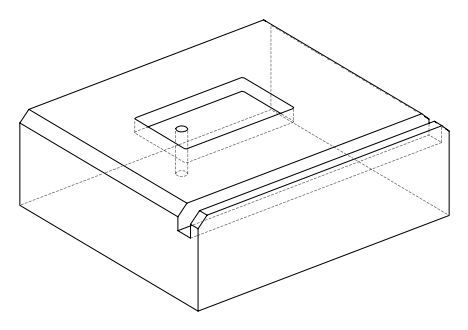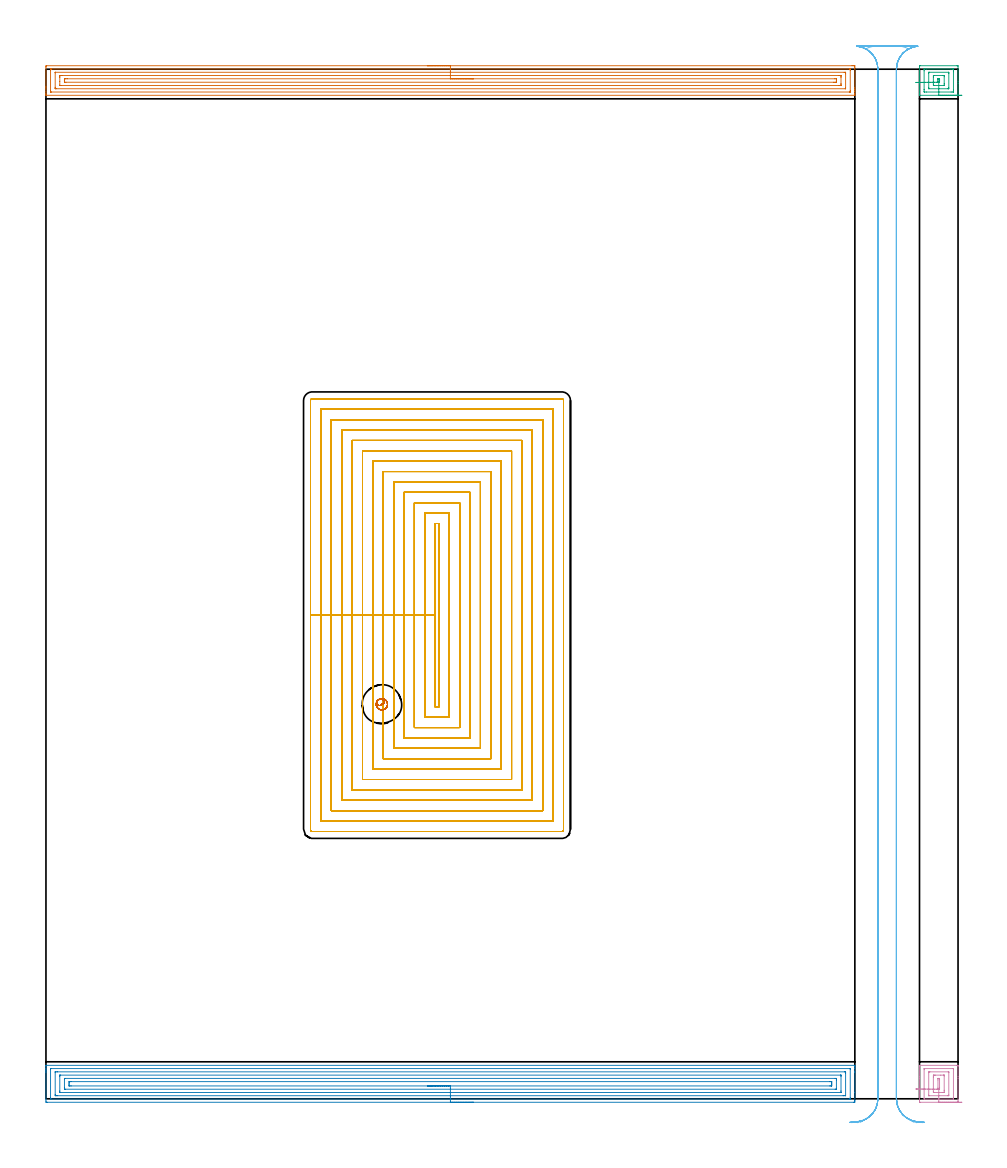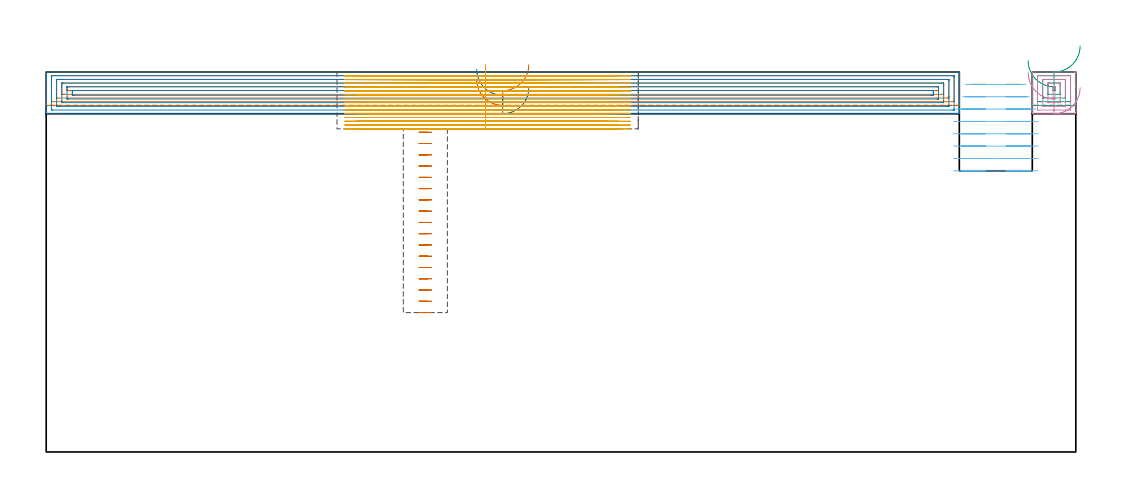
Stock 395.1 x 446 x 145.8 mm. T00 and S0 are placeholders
(PLAN: 7 operations, 3 tool changes, 201 min)
(1 AREA_MILL | FG_CHAMFER_SURFACE | UGT0205_001 | 14.26 min | 29254 mm3)
(2 AREA_MILL_1 | FG_CHAMFER_SURFACE_1 | UGT0205_001 | 17.11 min | 45782 mm3)
(3 AREA_MILL_2 | FG_CHAMFER_SURFACE_2 | UGT0205_001 | 0.91 min | 1925 mm3)
(4 AREA_MILL_3 | FG_CHAMFER_SURFACE_3 | UGT0205_001 | 1.09 min | 3080 mm3)
(5 MILL_RECTANGULAR_POCKET | POCKET_RECTANGULAR_STRAIGHT | NXT0201_008 | Follow Part, ap 1.5, ae 75% | 150.15 min | 487151 mm3)
(6 MILL_RECTANGULAR_SLOT | SLOT_RECTANGULAR | UGT0201_094 | Follow Part, ap 5, ae 75% | 15.79 min | 470317 mm3)
(7 MILL_BLIND_HOLE_FROM_SOLID_MATERIAL | STEP1POCKET | NXT0201_011 | Spiral | 1.71 min | 15805 mm3)
(TOOL UGT0205_001 | Chamfer Mill 20 x 3 x 45 deg. | D20 FL50 Z2)
(TOOL NXT0201_008 | ENDMILL 6mm [2P460-0600-NA 1630] | D6 FL26 Z6)
(TOOL UGT0201_094 | End mill 20 mm | D20 FL38 Z4)
(TOOL NXT0201_011 | ENDMILL 12mm [2P460-1200-NA 1630] | D12 FL38 Z6)
(OP 1 AREA_MILL)
G17 G21 G94 G90
T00 M6
G54
G17 G0 G90 X165.2 Y447.5 S1061 M3
G43 Z155.8 H0
Z143.
G94 G1 X165.238 Z142.128 F250.
X165.352 Z141.264
X165.541 Z140.412
X165.803 Z139.58
X166.137 Z138.774
X166.54 Z138.
X167.008 Z137.264
X167.54 Z136.572
X168.129 Z135.929
X168.772 Z135.34
X169.464 Z134.808
X170.2 Z134.34
X170.974 Z133.937
X171.78 Z133.603
X172.612 Z133.341
X173.464 Z133.152
X174.328 Z133.038
X175.2 Z133.
X349.185
X349.786 Y447.499 Z133.001
X350.382 Y447.494 Z133.004
X350.393 Y447.492 Z133.006
X350.397 Y446.899 Z133.598
X350.4 Y446.286 Z134.211
Y437.978 Z142.517
Y437.419 Z143.078
Y437.085 Z143.411
Y436.527 Z143.97
Y436.193 Z144.302
Y435.526 Z144.973
Y435.149 Z145.35
X350.397 Y434.757 Z145.734
X350.394 Y434.715 Z145.776
X350.391 Y434.703 Z145.788
X350.233 Y434.7 Z145.8
X0.167
X0.01 Y434.703 Z145.788
X0.007 Y434.756 Z145.736
X0. Y435.15 Z145.35
Y435.526 Z144.973
Y436.193 Z144.302
Y437.419 Z143.078
Y437.978 Z142.517
Y438.59 Z141.905
Y446.899 Z133.598
X0.002 Y447.18 Z133.317
X0.01 Y447.492 Z133.006
X0.321 Y447.499 Z132.999
X175.2 Y447.5 Z133.
Y446.086 Z134.414
X348.08 Y446.085 Z134.415
X348.238 Y446.083 Z134.417
X348.342 Y446.079 Z134.421
X348.391 Y446.074 Z134.426
X348.394 Y446.063 Z134.437
X348.397 Y446.007 Z134.493
X348.4 Y445.608 Z134.892
Y436.686 Z143.814
X348.397 Y436.193 Z144.307
X348.394 Y436.144 Z144.356
X348.391 Y436.125 Z144.375
X348.316 Y436.121 Z144.379
X348.159 Y436.116 Z144.384
X348.079 Y436.114 Z144.386
X348.
X2.32 Y436.115 Z144.385
X2.162 Y436.117 Z144.383
X2.058 Y436.121 Z144.379
X2.009 Y436.126 Z144.374
X2.006 Y436.137 Z144.363
X2.003 Y436.193 Z144.307
X2. Y436.592 Z143.908
Y445.514 Z134.986
X2.003 Y446.007 Z134.493
X2.006 Y446.056 Z134.444
X2.009 Y446.075 Z134.425
X2.084 Y446.079 Z134.421
X2.241 Y446.084 Z134.416
X2.321 Y446.086 Z134.414
X2.4
X175.2
Y444.672 Z135.828
X345.765 Y444.671 Z135.829
X346.214 Y444.669 Z135.831
X346.363 Y444.666 Z135.834
X346.382 Y444.665 Z135.835
X346.39 Y444.63 Z135.87
X346.395 Y444.531 Z135.969
X346.398 Y444.408 Z136.092
X346.4 Y444.223 Z136.278
Y444.037 Z136.463
Y437.793 Z142.707
X346.396 Y437.607 Z142.893
X346.392 Y437.555 Z142.945
X346.388 Y437.534 Z142.966
X346.381 Y437.533 Z142.967
X346.327 Y437.53 Z142.97
X346.214 Y437.529 Z142.971
X4.635
X4.186 Y437.531 Z142.969
X4.037 Y437.534 Z142.966
X4.018 Y437.535 Z142.965
X4.01 Y437.571 Z142.929
X4.005 Y437.669 Z142.831
X4.002 Y437.792 Z142.708
X4. Y437.978 Z142.522
Y438.163 Z142.337
Y444.408 Z136.092
X4.004 Y444.593 Z135.907
X4.008 Y444.646 Z135.854
X4.012 Y444.666 Z135.834
X4.019 Y444.667 Z135.833
X4.073 Y444.67 Z135.83
X4.186 Y444.671 Z135.829
X175.2 Y444.672 Z135.828
Y443.257 Z137.243
X343.609
X344.36 Y443.25 Z137.25
X344.39 Y443.242 Z137.258
X344.395 Y443.195 Z137.305
X344.398 Y443.091 Z137.409
X344.4 Y442.883 Z137.617
Y442.467 Z138.033
Y439.79 Z140.71
Y439.33 Z141.17
X344.398 Y439.114 Z141.386
X344.395 Y439.006 Z141.494
X344.39 Y438.957 Z141.543
X344.349 Y438.949 Z141.551
X343.535 Y438.943 Z141.557
X343.462
X6.791
X6.04 Y438.95 Z141.55
X6.01 Y438.958 Z141.542
X6.005 Y439.005 Z141.495
X6.002 Y439.109 Z141.391
X6. Y440.654 Z139.846
Y442.41 Z138.09
Y442.87 Z137.63
X6.002 Y443.086 Z137.414
X6.005 Y443.194 Z137.306
X6.01 Y443.243 Z137.257
X6.051 Y443.251 Z137.249
X6.865 Y443.257 Z137.243
X6.938
X175.2
Y441.843 Z138.657
X341.749 Y441.842 Z138.658
X342.349 Y441.839 Z138.661
X342.38 Y441.836 Z138.664
X342.39 Y441.83 Z138.67
X342.396 Y441.792 Z138.708
X342.399 Y441.546 Z138.954
X342.4 Y440.896 Z139.604
X342.399 Y440.654 Z139.846
X342.397 Y440.491 Z140.009
X342.394 Y440.41 Z140.09
X342.39 Y440.373 Z140.127
X342.379 Y440.364 Z140.136
X342.343 Y440.362 Z140.138
X342.045 Y440.358 Z140.142
X341.749 Y440.357 Z140.143
X341.154
X8.651 Y440.358 Z140.142
X8.051 Y440.361 Z140.139
X8.02 Y440.364 Z140.136
X8.01 Y440.37 Z140.13
X8.004 Y440.408 Z140.092
X8.001 Y440.654 Z139.846
X8. Y441.304 Z139.196
X8.001 Y441.546 Z138.954
X8.003 Y441.709 Z138.791
X8.006 Y441.79 Z138.71
X8.01 Y441.828 Z138.672
X8.021 Y441.836 Z138.664
X8.057 Y441.838 Z138.662
X8.355 Y441.842 Z138.658
X8.651 Y441.843 Z138.657
X9.246
X175.2
X176.072 Z138.695
X176.936 Z138.809
X177.788 Z138.998
X178.62 Z139.26
X179.426 Z139.594
X180.2 Z139.997
X180.936 Z140.465
X181.628 Z140.996
X182.271 Z141.586
X182.86 Z142.229
X183.392 Z142.921
X183.86 Z143.657
X184.263 Z144.431
X184.597 Z145.237
X184.859 Z146.069
X185.048 Z146.92
X185.162 Z147.785
X185.2 Z148.657
G0 Z155.8
M5
M2
(OP 2 AREA_MILL_1)
G17 G21 G94 G90
T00 M6
G54
G17 G0 G90 X185.2 Y-1.5 S1061 M3
G43 Z155.8 H0
Z139.8
G94 G1 X185.162 Z138.928 F250.
X185.048 Z138.064
X184.859 Z137.212
X184.597 Z136.38
X184.263 Z135.574
X183.86 Z134.8
X183.391 Z134.064
X182.86 Z133.372
X182.271 Z132.729
X181.628 Z132.14
X180.936 Z131.608
X180.2 Z131.14
X179.426 Z130.737
X178.62 Z130.403
X177.788 Z130.141
X176.936 Z129.952
X176.072 Z129.838
X175.2 Z129.8
X0.614
X0.128 Y-1.495 Z129.803
X0.009 Y-1.492 Z129.806
X0.005 Y-1.014 Z130.284
X0. Y-0.407 Z130.891
X0.003 Y11.362 Z142.656
Y11.921 Z143.218
Y12.246 Z143.542
Y12.805 Z144.101
Y13.13 Z144.425
X0.004 Y14.144 Z145.443
X0.011 Y14.474 Z145.766
X0.014 Y14.485 Z145.776
X0.024 Y14.497 Z145.789
X0.167 Y14.5 Z145.8
X350.233
X350.392 Y14.497 Z145.788
X350.4 Y14.483 Z145.774
Y14.136 Z145.436
Y13.791 Z145.09
Y13.13 Z144.425
Y11.915 Z143.212
Y11.362 Z142.656
Y2.799 Z134.096
Y-0.737 Z130.56
X350.397 Y-1.014 Z130.284
X350.391 Y-1.492 Z129.806
X350.272 Y-1.494 Z129.803
X349.787 Y-1.5 Z129.8
X175.2
Y-0.086 Z131.214
X2.354 Y-0.085 Z131.215
X2.01 Y-0.077 Z131.223
X2.006 Y0.032 Z131.332
X2.001 Y0.264 Z131.564
X2.004 Y12.637 Z143.937
X2.011 Y13.03 Z144.33
X2.013 Y13.077 Z144.377
X2.03 Y13.08 Z144.38
X2.081 Y13.083 Z144.383
X2.187 Y13.085 Z144.385
X348.046
X348.39 Y13.077 Z144.377
X348.394 Y12.968 Z144.268
X348.399 Y12.735 Z144.035
Y0.36 Z131.66
X348.391 Y-0.036 Z131.264
X348.388 Y-0.08 Z131.22
X348.371 Y-0.082 Z131.218
X348.319 Y-0.084 Z131.216
X348.213 Y-0.085 Z131.215
X348. Y-0.086 Z131.214
X175.2
Y1.328 Z132.628
X5.079
X4.498 Y1.329 Z132.629
X4.186 Y1.332 Z132.632
X4.082 Y1.335 Z132.635
X4.011 Y1.34 Z132.64
X4.007 Y1.455 Z132.755
X4.003 Y1.638 Z132.938
X4.001 Y1.821 Z133.121
X4.003 Y11.542 Z142.842
X4.007 Y11.603 Z142.903
X4.013 Y11.65 Z142.95
X4.018 Y11.665 Z142.965
X4.03 Y11.666 Z142.966
X4.186 Y11.669 Z142.969
X4.766 Y11.671 Z142.971
X5.079 Y11.672 Z142.972
X345.902 Y11.671 Z142.971
X346.214 Y11.668 Z142.968
X346.318 Y11.665 Z142.965
X346.39 Y11.661 Z142.961
X346.394 Y11.545 Z142.845
X346.398 Y11.362 Z142.662
X346.4 Y11.178 Z142.478
X346.399 Y1.455 Z132.755
X346.395 Y1.394 Z132.694
X346.39 Y1.346 Z132.646
X346.383 Y1.335 Z132.635
X346.37 Y1.334 Z132.634
X346.214 Y1.331 Z132.631
X345.634 Y1.329 Z132.629
X345.321 Y1.328 Z132.628
X175.2
Y2.743 Z134.043
X6.115
X6.062 Y2.744 Z134.044
X6.025 Y2.747 Z134.047
X6.011 Y2.75 Z134.05
X6.008 Y2.77 Z134.07
X6.004 Y2.972 Z134.272
X6.001 Y3.377 Z134.677
X6.002 Y9.594 Z140.894
X6.007 Y10.02 Z141.32
X6.012 Y10.233 Z141.533
X6.016 Y10.251 Z141.551
X6.04 Y10.253 Z141.553
X6.099 Y10.256 Z141.556
X6.195 Y10.257 Z141.557
X344.285
X344.338 Y10.256 Z141.556
X344.376 Y10.253 Z141.553
X344.39 Y10.25 Z141.55
X344.392 Y10.23 Z141.53
X344.397 Y10.028 Z141.328
X344.4 Y9.622 Z140.922
Y3.406 Z134.706
X344.395 Y2.978 Z134.278
X344.39 Y2.765 Z134.065
X344.385 Y2.749 Z134.049
X344.359 Y2.747 Z134.047
X344.301 Y2.744 Z134.044
X344.205 Y2.743 Z134.043
X175.2
Y4.157 Z135.457
X8.516
X8.247 Y4.159 Z135.459
X8.068 Y4.162 Z135.462
X8.01 Y4.164 Z135.464
X8.008 Y4.172 Z135.472
X8.005 Y4.198 Z135.498
X8.003 Y4.29 Z135.59
X8.001 Y4.933 Z136.233
X8.002 Y8.468 Z139.768
X8.003 Y8.71 Z140.01
X8.005 Y8.79 Z140.09
X8.009 Y8.829 Z140.129
X8.01 Y8.834 Z140.134
X8.036 Y8.837 Z140.137
X8.112 Y8.84 Z140.14
X8.381 Y8.843 Z140.143
X8.516
X341.884
X342.153 Y8.841 Z140.141
X342.332 Y8.838 Z140.138
X342.39 Y8.836 Z140.136
X342.393 Y8.828 Z140.128
X342.396 Y8.802 Z140.102
X342.398 Y8.71 Z140.01
X342.4 Y8.066 Z139.366
Y4.53 Z135.83
X342.399 Y4.29 Z135.59
X342.397 Y4.21 Z135.51
X342.394 Y4.171 Z135.471
X342.392 Y4.166 Z135.466
X342.363 Y4.163 Z135.463
X342.287 Y4.16 Z135.46
X342.018 Y4.157 Z135.457
X341.884
X175.2
Y5.571 Z136.871
X10.928
X10.437 Y5.573 Z136.873
X10.03 Y5.577 Z136.877
X10.011 Y5.58 Z136.88
X10.006 Y5.601 Z136.901
X10.003 Y6.058 Z137.358
X10.002 Y6.488 Z137.788
X10.004 Y6.942 Z138.242
X10.009 Y7.365 Z138.665
X10.016 Y7.422 Z138.722
X10.068 Y7.424 Z138.724
X10.191 Y7.427 Z138.727
X10.437 Y7.428 Z138.728
X10.838 Y7.429 Z138.729
X339.472
X339.963 Y7.427 Z138.727
X340.37 Y7.423 Z138.723
X340.39 Y7.42 Z138.72
X340.396 Y7.398 Z138.698
X340.399 Y6.942 Z138.242
X340.4 Y6.51 Z137.81
X340.397 Y6.058 Z137.358
X340.392 Y5.634 Z136.934
X340.384 Y5.578 Z136.878
X340.332 Y5.576 Z136.876
X340.209 Y5.573 Z136.873
X339.963 Y5.572 Z136.872
X339.562 Y5.571 Z136.871
X175.2
X174.328 Z136.909
X173.463 Z137.023
X172.612 Z137.212
X171.78 Z137.474
X170.974 Z137.808
X170.2 Z138.211
X169.464 Z138.68
X168.772 Z139.211
X168.129 Z139.8
X167.54 Z140.443
X167.008 Z141.135
X166.54 Z141.871
X166.137 Z142.645
X165.803 Z143.451
X165.541 Z144.283
X165.352 Z145.135
X165.238 Z146.
X165.2 Z146.871
G0 Z155.8
M5
M2
(OP 3 AREA_MILL_2)
G17 G21 G94 G90
T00 M6
G54
G17 G0 G90 X396.75 Y434.7 S1061 M3
G43 Z155.8 H0
G94 G1 X396.712 Z154.928 F250.
X396.598 Z154.063
X396.409 Z153.212
X396.147 Z152.38
X395.813 Z151.574
X395.41 Z150.8
X394.941 Z150.064
X394.41 Z149.372
X393.821 Z148.729
X393.178 Z148.14
X392.486 Z147.608
X391.75 Z147.14
X390.976 Z146.737
X390.17 Z146.403
X389.338 Z146.141
X388.486 Z145.952
X387.622 Z145.838
X386.75 Z145.8
X378.83
X378.41 Y434.707 Z145.793
X378.4 Y435.288 Z145.212
Y439.781 Z140.719
Y440.654 Z139.839
X378.401 Y447.334 Z133.161
X378.405 Y447.49 Z133.005
X378.83 Y447.5 Z133.
X394.67
X394.961 Y447.495 Z133.001
X395.09 Y447.491 Z133.005
X395.1 Y447.355 Z133.14
Y440.654 Z139.839
Y439.781 Z140.719
Y434.72 Z145.78
X395.093 Y434.707 Z145.793
X394.67 Y434.7 Z145.8
X386.75
Y436.114 Z144.386
X381.47
X380.667 Y436.115 Z144.385
X380.59 Y436.117 Z144.383
X380.514 Y436.121 Z144.379
X380.41 Y436.135 Z144.365
X380.407 Y436.193 Z144.307
X380.402 Y436.384 Z144.116
X380.4 Y437.085 Z143.415
Y437.278 Z143.222
Y445.307 Z135.193
X380.404 Y446.007 Z134.493
X380.407 Y446.054 Z134.446
X380.409 Y446.074 Z134.426
X380.436 Y446.079 Z134.421
X380.515 Y446.083 Z134.417
X380.59 Y446.085 Z134.415
X381.392 Y446.086 Z134.414
X392.03
X392.833 Y446.085 Z134.415
X392.91 Y446.083 Z134.417
X392.986 Y446.079 Z134.421
X393.09 Y446.065 Z134.435
X393.093 Y446.007 Z134.493
X393.098 Y445.816 Z134.684
X393.1 Y445.115 Z135.385
Y444.922 Z135.578
Y436.893 Z143.607
X393.096 Y436.193 Z144.307
X393.093 Y436.146 Z144.354
X393.091 Y436.126 Z144.374
X393.064 Y436.121 Z144.379
X392.985 Y436.117 Z144.383
X392.91 Y436.115 Z144.385
X392.108 Y436.114 Z144.386
X386.75
Y437.528 Z142.972
X382.48 Y437.529 Z142.971
X382.438 Y437.532 Z142.968
X382.412 Y437.535 Z142.965
X382.408 Y437.572 Z142.928
X382.4 Y437.927 Z142.573
Y437.978 Z142.522
Y444.222 Z136.278
X382.407 Y444.643 Z135.857
X382.41 Y444.663 Z135.837
X382.444 Y444.667 Z135.833
X382.521 Y444.67 Z135.83
X382.64 Y444.671 Z135.829
X382.787 Y444.672 Z135.828
X391.02 Y444.671 Z135.829
X391.062 Y444.668 Z135.832
X391.088 Y444.665 Z135.835
X391.092 Y444.628 Z135.872
X391.1 Y444.273 Z136.227
Y444.222 Z136.278
Y437.978 Z142.522
X391.093 Y437.557 Z142.943
X391.09 Y437.537 Z142.963
X391.056 Y437.533 Z142.967
X390.978 Y437.53 Z142.97
X390.86 Y437.529 Z142.971
X390.713 Y437.528 Z142.972
X386.75
Y438.943 Z141.557
X384.918
X384.574 Y438.947 Z141.553
X384.412 Y438.95 Z141.55
X384.409 Y439.047 Z141.453
X384.401 Y439.467 Z141.033
Y442.438 Z138.062
X384.403 Y443.033 Z137.467
X384.41 Y443.235 Z137.265
X384.417 Y443.251 Z137.249
X384.436 Y443.253 Z137.247
X384.485 Y443.255 Z137.245
X384.586 Y443.257 Z137.243
X388.582
X388.926 Y443.253 Z137.247
X389.088 Y443.25 Z137.25
X389.091 Y443.153 Z137.347
X389.099 Y442.733 Z137.767
Y439.762 Z140.738
X389.097 Y439.167 Z141.333
X389.09 Y438.965 Z141.535
X389.083 Y438.949 Z141.551
X389.064 Y438.947 Z141.553
X389.015 Y438.945 Z141.555
X388.914 Y438.943 Z141.557
X386.75
Y440.359 Z140.141
X386.457 Y440.36 Z140.14
X386.42 Y440.363 Z140.137
X386.41 Y440.365 Z140.135
X386.407 Y440.379 Z140.121
X386.403 Y440.441 Z140.059
X386.401 Y440.536 Z139.964
X386.4 Y440.654 Z139.846
Y441.009 Z139.491
X386.401 Y441.546 Z138.954
X386.403 Y441.723 Z138.777
X386.407 Y441.812 Z138.688
X386.409 Y441.831 Z138.669
X386.419 Y441.836 Z138.664
X386.461 Y441.839 Z138.661
X386.75 Y441.841 Z138.659
X387.043 Y441.84 Z138.66
X387.08 Y441.837 Z138.663
X387.09 Y441.835 Z138.665
X387.093 Y441.821 Z138.679
X387.097 Y441.759 Z138.741
X387.099 Y441.664 Z138.836
X387.1 Y441.546 Z138.954
Y441.191 Z139.309
X387.099 Y440.654 Z139.846
X387.097 Y440.477 Z140.023
X387.093 Y440.388 Z140.112
X387.09 Y440.369 Z140.131
X387.081 Y440.364 Z140.136
X387.039 Y440.361 Z140.139
X386.75 Y440.359 Z140.141
X385.879 Y440.352 Z140.186
X385.015 Y440.345 Z140.307
X384.165 Y440.338 Z140.503
X383.335 Y440.332 Z140.771
X382.532 Y440.325 Z141.112
X381.761 Y440.319 Z141.521
X381.029 Y440.313 Z141.995
X380.341 Y440.308 Z142.532
X379.703 Y440.303 Z143.126
X379.118 Y440.298 Z143.774
X378.593 Y440.294 Z144.471
X378.13 Y440.29 Z145.21
X377.733 Y440.287 Z145.987
X377.406 Y440.284 Z146.796
X377.15 Y440.282 Z147.63
X376.968 Y440.281 Z148.483
X376.861 Y440.28 Z149.349
X376.83 Z150.221
G0 Z155.8
M5
M2
(OP 4 AREA_MILL_3)
G17 G21 G94 G90
T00 M6
G54
G17 G0 G90 X396.75 Y-1.5 S1061 M3
G43 Z155.8 H0
Z139.8
G94 G1 X396.712 Z138.928 F250.
X396.598 Z138.064
X396.409 Z137.212
X396.147 Z136.38
X395.813 Z135.574
X395.41 Z134.8
X394.942 Z134.064
X394.411 Z133.372
X393.821 Z132.729
X393.178 Z132.14
X392.486 Z131.608
X391.75 Z131.14
X390.976 Z130.737
X390.17 Z130.403
X389.338 Z130.141
X388.487 Z129.952
X387.622 Z129.838
X386.75 Z129.8
X378.83 Y-1.499 Z129.801
X378.406 Y-1.491 Z129.805
X378.403 Y-1.443 Z129.852
X378.4 Y-1.014 Z130.282
Y8.71 Z140.003
Y9.575 Z140.875
Y14.024 Z145.324
X378.41 Y14.5 Z145.8
X394.67
X395.067 Y14.493 Z145.793
X395.083 Y14.446 Z145.746
X395.093 Y14.032 Z145.332
X395.095 Y9.565 Z140.865
Y8.71 Z140.003
X395.1 Y-1.014 Z130.282
X395.096 Y-1.469 Z129.826
X395.09 Y-1.491 Z129.804
X395.068 Y-1.498 Z129.798
X394.67 Y-1.5 Z129.8
X386.75
Y-0.086 Z131.214
X380.546 Y-0.085 Z131.215
X380.417 Y-0.079 Z131.221
X380.403 Y-0.038 Z131.262
X380.401 Y-0.023 Z131.277
Y12.628 Z143.928
X380.41 Y13.01 Z144.31
X380.417 Y13.08 Z144.38
X380.434 Y13.083 Z144.383
X380.486 Y13.085 Z144.385
X392.954
X393.08 Y13.079 Z144.379
X393.091 Y13.04 Z144.34
X393.093 Y13.026 Z144.326
X393.098 Y0.374 Z131.674
X393.09 Y-0.008 Z131.292
X393.083 Y-0.08 Z131.22
X393.066 Y-0.083 Z131.217
X393.014 Y-0.085 Z131.215
X386.75 Y-0.086 Z131.214
Y1.328 Z132.628
X382.659
X382.496 Y1.329 Z132.629
X382.441 Y1.33 Z132.63
X382.418 Y1.332 Z132.632
X382.41 Y1.335 Z132.635
X382.406 Y1.349 Z132.649
X382.402 Y1.429 Z132.729
X382.4 Y1.588 Z132.888
Y11.312 Z142.612
X382.401 Y11.362 Z142.662
X382.41 Y11.57 Z142.87
X382.417 Y11.665 Z142.965
X382.614 Y11.668 Z142.968
X382.923 Y11.671 Z142.971
X390.842
X391.001 Y11.67 Z142.97
X391.056 Y11.667 Z142.967
X391.074 Y11.665 Z142.965
X391.084 Y11.646 Z142.946
X391.089 Y11.571 Z142.871
X391.094 Y11.418 Z142.718
Y11.362 Z142.662
X391.097 Y1.638 Z132.938
X391.089 Y1.43 Z132.73
X391.083 Y1.335 Z132.635
X390.887 Y1.332 Z132.632
X390.577 Y1.329 Z132.629
X386.75 Y1.328 Z132.628
Y2.743 Z134.043
X384.771
X384.569
X384.469 Y2.746 Z134.046
X384.421 Y2.749 Z134.049
X384.41 Y2.754 Z134.054
X384.407 Y2.771 Z134.071
X384.401 Y3.114 Z134.414
X384.4 Y9.303 Z140.603
X384.402 Y9.594 Z140.894
X384.409 Y10.178 Z141.478
X384.421 Y10.251 Z141.551
X384.495 Y10.253 Z141.553
X384.66 Y10.256 Z141.556
X384.99 Y10.257 Z141.557
X385.21
X387.63
X388.73
X388.929 Y10.256 Z141.556
X389.029 Y10.254 Z141.554
X389.075 Y10.25 Z141.55
X389.085 Y10.245 Z141.545
X389.088 Y10.228 Z141.528
X389.094 Y9.891 Z141.191
X389.098 Y3.7 Z135.
X389.096 Y3.406 Z134.706
X389.089 Y2.824 Z134.124
X389.079 Y2.749 Z134.049
X389.005 Y2.747 Z134.047
X388.84 Y2.744 Z134.044
X388.51 Y2.743 Z134.043
X388.291
X386.75
X386.762 Y4.16 Z135.46
X386.75
X386.618 Y4.164 Z135.464
X386.41 Y4.179 Z135.479
X386.407 Y4.29 Z135.59
X386.401 Y4.64 Z135.94
X386.4 Y8.177 Z139.477
X386.404 Y8.71 Z140.01
X386.407 Y8.797 Z140.097
X386.41 Y8.835 Z140.135
X386.485 Y8.838 Z140.138
X386.619 Y8.842 Z140.142
X386.75 Y8.843 Z140.143
X386.883
X386.971 Y8.841 Z140.141
X387.041 Y8.839 Z140.139
X387.081 Y8.836 Z140.136
X387.086 Y8.824 Z140.124
X387.089 Y8.71 Z140.01
X387.095 Y8.364 Z139.664
X387.097 Y4.826 Z136.126
X387.093 Y4.29 Z135.59
X387.091 Y4.203 Z135.503
X387.088 Y4.166 Z135.466
X387.015 Y4.163 Z135.463
X386.88 Y4.159 Z135.459
X386.762 Y4.16 Z135.46
X385.891 Y4.168 Z135.506
X385.027 Y4.175 Z135.627
X384.177 Y4.183 Z135.823
X383.348 Y4.19 Z136.093
X382.545 Y4.197 Z136.434
X381.774 Y4.203 Z136.843
X381.043 Y4.21 Z137.318
X380.355 Y4.216 Z137.855
X379.717 Y4.221 Z138.45
X379.133 Y4.226 Z139.098
X378.608 Y4.231 Z139.795
X378.146 Y4.235 Z140.535
X377.75 Y4.238 Z141.312
X377.423 Y4.241 Z142.121
X377.168 Y4.243 Z142.955
X376.986 Y4.245 Z143.808
X376.88 Z144.674
X376.849 Y4.246 Z145.546
G0 Z155.8
M5
M2
(OP 5 MILL_RECTANGULAR_POCKET)
G17 G21 G94 G90
T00 M6
G54
G17 G0 G90 X168.6 Y226.12 S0 M3
G43 Z155.8 H1
Z148.8
G94 G1 Y209.5 Z144.347 F250.
Y169.8 F500.
X170.2
Y249.2
X168.6
Y209.5
X164.1
Y165.3
X174.7
Y253.7
X164.1
Y209.5
X159.6
Y160.8
X179.2
Y258.2
X159.6
Y209.5
X155.1
Y156.3
X183.7
Y262.7
X155.1
Y209.5
X150.6
Y151.8
X188.2
Y267.2
X150.6
Y209.5
X146.1
Y147.3
X192.7
Y271.7
X146.1
Y209.5
X141.6
Y142.8
X197.2
Y276.2
X141.6
Y209.5
X137.1
Y138.3
X201.7
Y280.7
X137.1
Y209.5
X132.6
Y133.8
X206.2
Y285.2
X132.6
Y209.5
X128.1
Y129.3
X210.7
Y289.7
X128.1
Y209.5
X123.6
Y124.8
X215.2
Y294.2
X123.6
Y209.5
X119.1
Y120.3
X219.7
Y298.7
X119.1
Y209.5
X114.6
Y116.5
G3 X115.3 Y115.8 R0.7
G1 X223.5
G3 X224.2 Y116.5 R0.7
G1 Y302.5
G3 X223.5 Y303.2 R0.7
G1 X115.3
G3 X114.6 Y302.5 R0.7
G1 Y209.5
Y208.5
G0 X168.6 Y226.12 Z147.347
G1 Y209.5 Z142.893 F250.
Y169.8 F500.
X170.2
Y249.2
X168.6
Y209.5
X164.1
Y165.3
X174.7
Y253.7
X164.1
Y209.5
X159.6
Y160.8
X179.2
Y258.2
X159.6
Y209.5
X155.1
Y156.3
X183.7
Y262.7
X155.1
Y209.5
X150.6
Y151.8
X188.2
Y267.2
X150.6
Y209.5
X146.1
Y147.3
X192.7
Y271.7
X146.1
Y209.5
X141.6
Y142.8
X197.2
Y276.2
X141.6
Y209.5
X137.1
Y138.3
X201.7
Y280.7
X137.1
Y209.5
X132.6
Y133.8
X206.2
Y285.2
X132.6
Y209.5
X128.1
Y129.3
X210.7
Y289.7
X128.1
Y209.5
X123.6
Y124.8
X215.2
Y294.2
X123.6
Y209.5
X119.1
Y120.3
X219.7
Y298.7
X119.1
Y209.5
X114.6
Y116.5
G3 X115.3 Y115.8 R0.7
G1 X223.5
G3 X224.2 Y116.5 R0.7
G1 Y302.5
G3 X223.5 Y303.2 R0.7
G1 X115.3
G3 X114.6 Y302.5 R0.7
G1 Y209.5
Y208.5
G0 X168.6 Y226.12 Z145.893
G1 Y209.5 Z141.44 F250.
Y169.8 F500.
X170.2
Y249.2
X168.6
Y209.5
X164.1
Y165.3
X174.7
Y253.7
X164.1
Y209.5
X159.6
Y160.8
X179.2
Y258.2
X159.6
Y209.5
X155.1
Y156.3
X183.7
Y262.7
X155.1
Y209.5
X150.6
Y151.8
X188.2
Y267.2
X150.6
Y209.5
X146.1
Y147.3
X192.7
Y271.7
X146.1
Y209.5
X141.6
Y142.8
X197.2
Y276.2
X141.6
Y209.5
X137.1
Y138.3
X201.7
Y280.7
X137.1
Y209.5
X132.6
Y133.8
X206.2
Y285.2
X132.6
Y209.5
X128.1
Y129.3
X210.7
Y289.7
X128.1
Y209.5
X123.6
Y124.8
X215.2
Y294.2
X123.6
Y209.5
X119.1
Y120.3
X219.7
Y298.7
X119.1
Y209.5
X114.6
Y116.5
G3 X115.3 Y115.8 R0.7
G1 X223.5
G3 X224.2 Y116.5 R0.7
G1 Y302.5
G3 X223.5 Y303.2 R0.7
G1 X115.3
G3 X114.6 Y302.5 R0.7
G1 Y209.5
Y208.5
G0 X168.6 Y226.12 Z144.44
G1 Y209.5 Z139.987 F250.
Y169.8 F500.
X170.2
Y249.2
X168.6
Y209.5
X164.1
Y165.3
X174.7
Y253.7
X164.1
Y209.5
X159.6
Y160.8
X179.2
Y258.2
X159.6
Y209.5
X155.1
Y156.3
X183.7
Y262.7
X155.1
Y209.5
X150.6
Y151.8
X188.2
Y267.2
X150.6
Y209.5
X146.1
Y147.3
X192.7
Y271.7
X146.1
Y209.5
X141.6
Y142.8
X197.2
Y276.2
X141.6
Y209.5
X137.1
Y138.3
X201.7
Y280.7
X137.1
Y209.5
X132.6
Y133.8
X206.2
Y285.2
X132.6
Y209.5
X128.1
Y129.3
X210.7
Y289.7
X128.1
Y209.5
X123.6
Y124.8
X215.2
Y294.2
X123.6
Y209.5
X119.1
Y120.3
X219.7
Y298.7
X119.1
Y209.5
X114.6
Y116.5
G3 X115.3 Y115.8 R0.7
G1 X223.5
G3 X224.2 Y116.5 R0.7
G1 Y302.5
G3 X223.5 Y303.2 R0.7
G1 X115.3
G3 X114.6 Y302.5 R0.7
G1 Y209.5
Y208.5
G0 X168.6 Y226.12 Z142.987
G1 Y209.5 Z138.533 F250.
Y169.8 F500.
X170.2
Y249.2
X168.6
Y209.5
X164.1
Y165.3
X174.7
Y253.7
X164.1
Y209.5
X159.6
Y160.8
X179.2
Y258.2
X159.6
Y209.5
X155.1
Y156.3
X183.7
Y262.7
X155.1
Y209.5
X150.6
Y151.8
X188.2
Y267.2
X150.6
Y209.5
X146.1
Y147.3
X192.7
Y271.7
X146.1
Y209.5
X141.6
Y142.8
X197.2
Y276.2
X141.6
Y209.5
X137.1
Y138.3
X201.7
Y280.7
X137.1
Y209.5
X132.6
Y133.8
X206.2
Y285.2
X132.6
Y209.5
X128.1
Y129.3
X210.7
Y289.7
X128.1
Y209.5
X123.6
Y124.8
X215.2
Y294.2
X123.6
Y209.5
X119.1
Y120.3
X219.7
Y298.7
X119.1
Y209.5
X114.6
Y116.5
G3 X115.3 Y115.8 R0.7
G1 X223.5
G3 X224.2 Y116.5 R0.7
G1 Y302.5
G3 X223.5 Y303.2 R0.7
G1 X115.3
G3 X114.6 Y302.5 R0.7
G1 Y209.5
Y208.5
G0 X168.6 Y226.12 Z141.533
G1 Y209.5 Z137.08 F250.
Y169.8 F500.
X170.2
Y249.2
X168.6
Y209.5
X164.1
Y165.3
X174.7
Y253.7
X164.1
Y209.5
X159.6
Y160.8
X179.2
Y258.2
X159.6
Y209.5
X155.1
Y156.3
X183.7
Y262.7
X155.1
Y209.5
X150.6
Y151.8
X188.2
Y267.2
X150.6
Y209.5
X146.1
Y147.3
X192.7
Y271.7
X146.1
Y209.5
X141.6
Y142.8
X197.2
Y276.2
X141.6
Y209.5
X137.1
Y138.3
X201.7
Y280.7
X137.1
Y209.5
X132.6
Y133.8
X206.2
Y285.2
X132.6
Y209.5
X128.1
Y129.3
X210.7
Y289.7
X128.1
Y209.5
X123.6
Y124.8
X215.2
Y294.2
X123.6
Y209.5
X119.1
Y120.3
X219.7
Y298.7
X119.1
Y209.5
X114.6
Y116.5
G3 X115.3 Y115.8 R0.7
G1 X223.5
G3 X224.2 Y116.5 R0.7
G1 Y302.5
G3 X223.5 Y303.2 R0.7
G1 X115.3
G3 X114.6 Y302.5 R0.7
G1 Y209.5
Y208.5
G0 X168.6 Y226.12 Z140.08
G1 Y209.5 Z135.627 F250.
Y169.8 F500.
X170.2
Y249.2
X168.6
Y209.5
X164.1
Y165.3
X174.7
Y253.7
X164.1
Y209.5
X159.6
Y160.8
X179.2
Y258.2
X159.6
Y209.5
X155.1
Y156.3
X183.7
Y262.7
X155.1
Y209.5
X150.6
Y151.8
X188.2
Y267.2
X150.6
Y209.5
X146.1
Y147.3
X192.7
Y271.7
X146.1
Y209.5
X141.6
Y142.8
X197.2
Y276.2
X141.6
Y209.5
X137.1
Y138.3
X201.7
Y280.7
X137.1
Y209.5
X132.6
Y133.8
X206.2
Y285.2
X132.6
Y209.5
X128.1
Y129.3
X210.7
Y289.7
X128.1
Y209.5
X123.6
Y124.8
X215.2
Y294.2
X123.6
Y209.5
X119.1
Y120.3
X219.7
Y298.7
X119.1
Y209.5
X114.6
Y116.5
G3 X115.3 Y115.8 R0.7
G1 X223.5
G3 X224.2 Y116.5 R0.7
G1 Y302.5
G3 X223.5 Y303.2 R0.7
G1 X115.3
G3 X114.6 Y302.5 R0.7
G1 Y209.5
Y208.5
G0 X168.6 Y226.12 Z138.627
G1 Y209.5 Z134.173 F250.
Y169.8 F500.
X170.2
Y249.2
X168.6
Y209.5
X164.1
Y165.3
X174.7
Y253.7
X164.1
Y209.5
X159.6
Y160.8
X179.2
Y258.2
X159.6
Y209.5
X155.1
Y156.3
X183.7
Y262.7
X155.1
Y209.5
X150.6
Y151.8
X188.2
Y267.2
X150.6
Y209.5
X146.1
Y147.3
X192.7
Y271.7
X146.1
Y209.5
X141.6
Y142.8
X197.2
Y276.2
X141.6
Y209.5
X137.1
Y138.3
X201.7
Y280.7
X137.1
Y209.5
X132.6
Y133.8
X206.2
Y285.2
X132.6
Y209.5
X128.1
Y129.3
X210.7
Y289.7
X128.1
Y209.5
X123.6
Y124.8
X215.2
Y294.2
X123.6
Y209.5
X119.1
Y120.3
X219.7
Y298.7
X119.1
Y209.5
X114.6
Y116.5
G3 X115.3 Y115.8 R0.7
G1 X223.5
G3 X224.2 Y116.5 R0.7
G1 Y302.5
G3 X223.5 Y303.2 R0.7
G1 X115.3
G3 X114.6 Y302.5 R0.7
G1 Y209.5
Y208.5
G0 X168.6 Y226.12 Z137.173
G1 Y209.5 Z132.72 F250.
Y169.8 F500.
X170.2
Y249.2
X168.6
Y209.5
X164.1
Y165.3
X174.7
Y253.7
X164.1
Y209.5
X159.6
Y160.8
X179.2
Y258.2
X159.6
Y209.5
X155.1
Y156.3
X183.7
Y262.7
X155.1
Y209.5
X150.6
Y151.8
X188.2
Y267.2
X150.6
Y209.5
X146.1
Y147.3
X192.7
Y271.7
X146.1
Y209.5
X141.6
Y142.8
X197.2
Y276.2
X141.6
Y209.5
X137.1
Y138.3
X201.7
Y280.7
X137.1
Y209.5
X132.6
Y133.8
X206.2
Y285.2
X132.6
Y209.5
X128.1
Y129.3
X210.7
Y289.7
X128.1
Y209.5
X123.6
Y124.8
X215.2
Y294.2
X123.6
Y209.5
X119.1
Y120.3
X219.7
Y298.7
X119.1
Y209.5
X114.6
Y116.5
G3 X115.3 Y115.8 R0.7
G1 X223.5
G3 X224.2 Y116.5 R0.7
G1 Y302.5
G3 X223.5 Y303.2 R0.7
G1 X115.3
G3 X114.6 Y302.5 R0.7
G1 Y209.5
Y208.5
G0 X168.6 Y226.12 Z135.72
G1 Y209.5 Z131.267 F250.
Y169.8 F500.
X170.2
Y249.2
X168.6
Y209.5
X164.1
Y165.3
X174.7
Y253.7
X164.1
Y209.5
X159.6
Y160.8
X179.2
Y258.2
X159.6
Y209.5
X155.1
Y156.3
X183.7
Y262.7
X155.1
Y209.5
X150.6
Y151.8
X188.2
Y267.2
X150.6
Y209.5
X146.1
Y147.3
X192.7
Y271.7
X146.1
Y209.5
X141.6
Y142.8
X197.2
Y276.2
X141.6
Y209.5
X137.1
Y138.3
X201.7
Y280.7
X137.1
Y209.5
X132.6
Y133.8
X206.2
Y285.2
X132.6
Y209.5
X128.1
Y129.3
X210.7
Y289.7
X128.1
Y209.5
X123.6
Y124.8
X215.2
Y294.2
X123.6
Y209.5
X119.1
Y120.3
X219.7
Y298.7
X119.1
Y209.5
X114.6
Y116.5
G3 X115.3 Y115.8 R0.7
G1 X223.5
G3 X224.2 Y116.5 R0.7
G1 Y302.5
G3 X223.5 Y303.2 R0.7
G1 X115.3
G3 X114.6 Y302.5 R0.7
G1 Y209.5
Y208.5
G0 X168.6 Y226.12 Z134.267
G1 Y209.5 Z129.813 F250.
Y169.8 F500.
X170.2
Y249.2
X168.6
Y209.5
X164.1
Y165.3
X174.7
Y253.7
X164.1
Y209.5
X159.6
Y160.8
X179.2
Y258.2
X159.6
Y209.5
X155.1
Y156.3
X183.7
Y262.7
X155.1
Y209.5
X150.6
Y151.8
X188.2
Y267.2
X150.6
Y209.5
X146.1
Y147.3
X192.7
Y271.7
X146.1
Y209.5
X141.6
Y142.8
X197.2
Y276.2
X141.6
Y209.5
X137.1
Y138.3
X201.7
Y280.7
X137.1
Y209.5
X132.6
Y133.8
X206.2
Y285.2
X132.6
Y209.5
X128.1
Y129.3
X210.7
Y289.7
X128.1
Y209.5
X123.6
Y124.8
X215.2
Y294.2
X123.6
Y209.5
X119.1
Y120.3
X219.7
Y298.7
X119.1
Y209.5
X114.6
Y116.5
G3 X115.3 Y115.8 R0.7
G1 X223.5
G3 X224.2 Y116.5 R0.7
G1 Y302.5
G3 X223.5 Y303.2 R0.7
G1 X115.3
G3 X114.6 Y302.5 R0.7
G1 Y209.5
Y208.5
G0 X168.6 Y226.12 Z132.813
G1 Y209.5 Z128.36 F250.
Y169.8 F500.
X170.2
Y249.2
X168.6
Y209.5
X164.1
Y165.3
X174.7
Y253.7
X164.1
Y209.5
X159.6
Y160.8
X179.2
Y258.2
X159.6
Y209.5
X155.1
Y156.3
X183.7
Y262.7
X155.1
Y209.5
X150.6
Y151.8
X188.2
Y267.2
X150.6
Y209.5
X146.1
Y147.3
X192.7
Y271.7
X146.1
Y209.5
X141.6
Y142.8
X197.2
Y276.2
X141.6
Y209.5
X137.1
Y138.3
X201.7
Y280.7
X137.1
Y209.5
X132.6
Y133.8
X206.2
Y285.2
X132.6
Y209.5
X128.1
Y129.3
X210.7
Y289.7
X128.1
Y209.5
X123.6
Y124.8
X215.2
Y294.2
X123.6
Y209.5
X119.1
Y120.3
X219.7
Y298.7
X119.1
Y209.5
X114.6
Y116.5
G3 X115.3 Y115.8 R0.7
G1 X223.5
G3 X224.2 Y116.5 R0.7
G1 Y302.5
G3 X223.5 Y303.2 R0.7
G1 X115.3
G3 X114.6 Y302.5 R0.7
G1 Y209.5
Y208.5
G0 X168.6 Y226.12 Z131.36
G1 Y209.5 Z126.907 F250.
Y169.8 F500.
X170.2
Y249.2
X168.6
Y209.5
X164.1
Y165.3
X174.7
Y253.7
X164.1
Y209.5
X159.6
Y160.8
X179.2
Y258.2
X159.6
Y209.5
X155.1
Y156.3
X183.7
Y262.7
X155.1
Y209.5
X150.6
Y151.8
X188.2
Y267.2
X150.6
Y209.5
X146.1
Y147.3
X192.7
Y271.7
X146.1
Y209.5
X141.6
Y142.8
X197.2
Y276.2
X141.6
Y209.5
X137.1
Y138.3
X201.7
Y280.7
X137.1
Y209.5
X132.6
Y133.8
X206.2
Y285.2
X132.6
Y209.5
X128.1
Y129.3
X210.7
Y289.7
X128.1
Y209.5
X123.6
Y124.8
X215.2
Y294.2
X123.6
Y209.5
X119.1
Y120.3
X219.7
Y298.7
X119.1
Y209.5
X114.6
Y116.5
G3 X115.3 Y115.8 R0.7
G1 X223.5
G3 X224.2 Y116.5 R0.7
G1 Y302.5
G3 X223.5 Y303.2 R0.7
G1 X115.3
G3 X114.6 Y302.5 R0.7
G1 Y209.5
Y208.5
G0 X168.6 Y226.12 Z129.907
G1 Y209.5 Z125.453 F250.
Y169.8 F500.
X170.2
Y249.2
X168.6
Y209.5
X164.1
Y165.3
X174.7
Y253.7
X164.1
Y209.5
X159.6
Y160.8
X179.2
Y258.2
X159.6
Y209.5
X155.1
Y156.3
X183.7
Y262.7
X155.1
Y209.5
X150.6
Y151.8
X188.2
Y267.2
X150.6
Y209.5
X146.1
Y147.3
X192.7
Y271.7
X146.1
Y209.5
X141.6
Y142.8
X197.2
Y276.2
X141.6
Y209.5
X137.1
Y138.3
X201.7
Y280.7
X137.1
Y209.5
X132.6
Y133.8
X206.2
Y285.2
X132.6
Y209.5
X128.1
Y129.3
X210.7
Y289.7
X128.1
Y209.5
X123.6
Y124.8
X215.2
Y294.2
X123.6
Y209.5
X119.1
Y120.3
X219.7
Y298.7
X119.1
Y209.5
X114.6
Y116.5
G3 X115.3 Y115.8 R0.7
G1 X223.5
G3 X224.2 Y116.5 R0.7
G1 Y302.5
G3 X223.5 Y303.2 R0.7
G1 X115.3
G3 X114.6 Y302.5 R0.7
G1 Y209.5
Y208.5
G0 X168.6 Y226.12 Z128.453
G1 Y209.5 Z124. F250.
Y169.8 F500.
X170.2
Y249.2
X168.6
Y209.5
X164.1
Y165.3
X174.7
Y253.7
X164.1
Y209.5
X159.6
Y160.8
X179.2
Y258.2
X159.6
Y209.5
X155.1
Y156.3
X183.7
Y262.7
X155.1
Y209.5
X150.6
Y151.8
X188.2
Y267.2
X150.6
Y209.5
X146.1
Y147.3
X192.7
Y271.7
X146.1
Y209.5
X141.6
Y142.8
X197.2
Y276.2
X141.6
Y209.5
X137.1
Y138.3
X201.7
Y280.7
X137.1
Y209.5
X132.6
Y133.8
X206.2
Y285.2
X132.6
Y209.5
X128.1
Y129.3
X210.7
Y289.7
X128.1
Y209.5
X123.6
Y124.8
X215.2
Y294.2
X123.6
Y209.5
X119.1
Y120.3
X219.7
Y298.7
X119.1
Y209.5
X114.6
Y116.5
G3 X115.3 Y115.8 R0.7
G1 X223.5
G3 X224.2 Y116.5 R0.7
G1 Y302.5
G3 X223.5 Y303.2 R0.7
G1 X115.3
G3 X114.6 Y302.5 R0.7
G1 Y209.5
Y208.5
G0 Z155.8
M5
M2
(OP 6 MILL_RECTANGULAR_SLOT)
G17 G21 G94 G90
T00 M6
G54
G17 G0 G90 X375.998 Y-10.16 S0 M3
G43 Z155.8 H0
Z141.062
G94 G1 X373.4 Y-8.66 F250.
G2 X368.4 Y0. R10. F500.
G1 Y446.
G2 X373.667 Y454.809 R10.
G3 X368.934 Y456. R10.
G1 X359.863
G3 X355.131 Y454.81 R10.
G2 X360.4 Y446. R10.
G1 Y0.
G2 X355.4 Y-8.66 R10.
G1 X352.802 Y-10.16 F250.
G0 X377.199 Y-10.371 Z136.325
G1 X374.444 Y-9.184
G2 X368.4 Y0. R10. F500.
G1 Y446.
G2 X376.02 Y455.713 R10.
G1 X376.027 Y455.742
G3 X373.769 Y456. R10.
G1 X355.031
G3 X352.774 Y455.742 R10.
G1 X352.78 Y455.713
G2 X360.4 Y446. R10.
G1 Y0.
G2 X354.354 Y-9.185 R10.
G1 X351.598 Y-10.371 F250.
G0 X379.796 Y-10.347 Z131.587
G1 X376.833 Y-9.877
G2 X368.4 Y0. R10. F500.
G1 Y446.
G2 X377.626 Y455.97 R10.
G1 Y456.
X351.174
Y455.97
G2 X360.4 Y446. R10.
G1 Y0.
G2 X351.96 Y-9.878 R10.
G1 X348.997 Y-10.346 F250.
G0 X380.617 Y-10.202 Z126.85
G1 X377.626 Y-9.97
G2 X368.4 Y0. R10. F500.
G1 Y446.
G2 X377.626 Y455.97 R10.
G1 Y456.
X351.174
Y455.97
G2 X360.4 Y446. R10.
G1 Y0.
G2 X351.174 Y-9.97 R10.
G1 X348.183 Y-10.202 F250.
G0 X380.617 Z122.112
G1 X377.626 Y-9.97
G2 X368.4 Y0. R10. F500.
G1 Y446.
G2 X377.626 Y455.97 R10.
G1 Y456.
X351.174
Y455.97
G2 X360.4 Y446. R10.
G1 Y0.
G2 X351.174 Y-9.97 R10.
G1 X348.183 Y-10.202 F250.
G0 X380.617 Z117.375
G1 X377.626 Y-9.97
G2 X368.4 Y0. R10. F500.
G1 Y446.
G2 X377.626 Y455.97 R10.
G1 Y456.
X351.174
Y455.97
G2 X360.4 Y446. R10.
G1 Y0.
G2 X351.174 Y-9.97 R10.
G1 X348.183 Y-10.202 F250.
G0 X380.617 Z112.637
G1 X377.626 Y-9.97
G2 X368.4 Y0. R10. F500.
G1 Y446.
G2 X377.626 Y455.97 R10.
G1 Y456.
X351.174
Y455.97
G2 X360.4 Y446. R10.
G1 Y0.
G2 X351.174 Y-9.97 R10.
G1 X348.183 Y-10.202 F250.
G0 X380.617 Z107.9
G1 X377.626 Y-9.97
G2 X368.4 Y0. R10. F500.
G1 Y446.
G2 X377.626 Y455.97 R10.
G1 Y456.
X351.174
Y455.97
G2 X360.4 Y446. R10.
G1 Y0.
G2 X351.174 Y-9.97 R10.
G1 X348.183 Y-10.202 F250.
G0 Z155.8
M5
M2
(OP 7 MILL_BLIND_HOLE_FROM_SOLID_MATERIAL)
G17 G21 G94 G90
T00 M6
G54
G17 G0 G90 X145.5 Y170.9 S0 M3
G43 Z155.8 H1
Z122.676
G94 G3 X146.06 Y172.79 R1.028 F250.
X143.445 Y172.234 R1.89
X144.166 Y168.845 R2.45
X143.445 Y172.234 R-2.45
X143.805 Y170.54 R1.225
X145.5 Y170.9 R1.225
G0 Z118.353
G3 X146.06 Y172.79 R1.028
X143.445 Y172.234 R1.89
X144.166 Y168.845 R2.45
X143.445 Y172.234 R-2.45
X143.805 Y170.54 R1.225
X145.5 Y170.9 R1.225
G0 Z114.029
G3 X146.06 Y172.79 R1.028
X143.445 Y172.234 R1.89
X144.166 Y168.845 R2.45
X143.445 Y172.234 R-2.45
X143.805 Y170.54 R1.225
X145.5 Y170.9 R1.225
G0 Z109.706
G3 X146.06 Y172.79 R1.028
X143.445 Y172.234 R1.89
X144.166 Y168.845 R2.45
X143.445 Y172.234 R-2.45
X143.805 Y170.54 R1.225
X145.5 Y170.9 R1.225
G0 Z105.382
G3 X146.06 Y172.79 R1.028
X143.445 Y172.234 R1.89
X144.166 Y168.845 R2.45
X143.445 Y172.234 R-2.45
X143.805 Y170.54 R1.225
X145.5 Y170.9 R1.225
G0 Z101.059
G3 X146.06 Y172.79 R1.028
X143.445 Y172.234 R1.89
X144.166 Y168.845 R2.45
X143.445 Y172.234 R-2.45
X143.805 Y170.54 R1.225
X145.5 Y170.9 R1.225
G0 Z96.735
G3 X146.06 Y172.79 R1.028
X143.445 Y172.234 R1.89
X144.166 Y168.845 R2.45
X143.445 Y172.234 R-2.45
X143.805 Y170.54 R1.225
X145.5 Y170.9 R1.225
G0 Z92.412
G3 X146.06 Y172.79 R1.028
X143.445 Y172.234 R1.89
X144.166 Y168.845 R2.45
X143.445 Y172.234 R-2.45
X143.805 Y170.54 R1.225
X145.5 Y170.9 R1.225
G0 Z88.088
G3 X146.06 Y172.79 R1.028
X143.445 Y172.234 R1.89
X144.166 Y168.845 R2.45
X143.445 Y172.234 R-2.45
X143.805 Y170.54 R1.225
X145.5 Y170.9 R1.225
G0 Z83.765
G3 X146.06 Y172.79 R1.028
X143.445 Y172.234 R1.89
X144.166 Y168.845 R2.45
X143.445 Y172.234 R-2.45
X143.805 Y170.54 R1.225
X145.5 Y170.9 R1.225
G0 Z79.441
G3 X146.06 Y172.79 R1.028
X143.445 Y172.234 R1.89
X144.166 Y168.845 R2.45
X143.445 Y172.234 R-2.45
X143.805 Y170.54 R1.225
X145.5 Y170.9 R1.225
G0 Z75.118
G3 X146.06 Y172.79 R1.028
X143.445 Y172.234 R1.89
X144.166 Y168.845 R2.45
X143.445 Y172.234 R-2.45
X143.805 Y170.54 R1.225
X145.5 Y170.9 R1.225
G0 Z70.794
G3 X146.06 Y172.79 R1.028
X143.445 Y172.234 R1.89
X144.166 Y168.845 R2.45
X143.445 Y172.234 R-2.45
X143.805 Y170.54 R1.225
X145.5 Y170.9 R1.225
G0 Z66.471
G3 X146.06 Y172.79 R1.028
X143.445 Y172.234 R1.89
X144.166 Y168.845 R2.45
X143.445 Y172.234 R-2.45
X143.805 Y170.54 R1.225
X145.5 Y170.9 R1.225
G0 Z62.147
G3 X146.06 Y172.79 R1.028
X143.445 Y172.234 R1.89
X144.166 Y168.845 R2.45
X143.445 Y172.234 R-2.45
X143.805 Y170.54 R1.225
X145.5 Y170.9 R1.225
G0 Z57.824
G3 X146.06 Y172.79 R1.028
X143.445 Y172.234 R1.89
X144.166 Y168.845 R2.45
X143.445 Y172.234 R-2.45
X143.805 Y170.54 R1.225
X145.5 Y170.9 R1.225
G0 Z53.5
G3 X146.06 Y172.79 R1.028
X143.445 Y172.234 R1.89
X144.166 Y168.845 R2.45
X143.445 Y172.234 R-2.45
X143.805 Y170.54 R1.225
X145.5 Y170.9 R1.225
G0 Z155.8
M5
M2
